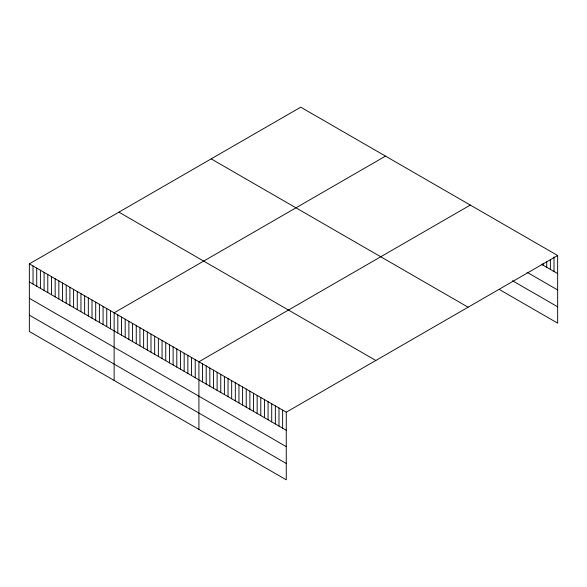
<?xml version="1.0" encoding="UTF-8"?>
<svg xmlns="http://www.w3.org/2000/svg" width="587" height="587" viewBox="0 0 587 587"><rect width="100%" height="100%" fill="white"/><g stroke="black" fill="none" stroke-linecap="round" stroke-linejoin="round"><path stroke-width="0.88" d="M557.65 255.506L286.265 412.184L286.265 479.828L29.35 331.494L29.35 263.857L300.735 107.172L557.65 255.506L557.65 323.144L499.412 289.523M385.512 156.12L114.135 312.805L114.135 380.449M470.297 205.068L198.92 361.753L198.92 429.398M541.632 264.348L557.65 273.601M527.075 272.295L557.65 289.949M512.517 280.74L557.65 306.796M211.173 158.879L468.096 307.206M118.904 212.149L375.827 360.477M29.35 263.857L286.265 412.184M29.35 281.951L286.265 430.278M29.35 298.299L286.265 446.626M29.35 315.146L286.265 463.473M554.011 257.018L554.011 271.495M550.371 259.447L550.371 269.396M546.732 261.868L546.732 267.29M543.092 263.38L543.092 265.192M282.626 410.086L282.626 428.18M278.986 407.98L278.986 426.074M275.347 405.881L275.347 423.975M271.708 403.775L271.708 421.87M268.068 401.677L268.068 419.771M264.429 399.578L264.429 417.673M260.789 397.472L260.789 415.567M257.15 395.374L257.15 413.468M253.511 393.275L253.511 411.37M249.871 391.169L249.871 409.264M246.232 389.071L246.232 407.165M242.592 386.965L242.592 405.059M238.953 384.867L238.953 402.961M235.314 382.768L235.314 400.862M231.674 380.662L231.674 398.756M228.035 378.564L228.035 396.658M224.395 376.458L224.395 394.552M220.756 374.359L220.756 392.454M217.117 372.261L217.117 390.355M213.477 370.155L213.477 388.249M209.838 368.056L209.838 386.151M206.198 365.95L206.198 384.052M202.559 363.852L202.559 381.946M195.229 359.626L195.229 377.72M191.545 357.498L191.545 375.592M187.855 355.37L187.855 373.464M184.171 353.242L184.171 371.336M180.488 351.107L180.488 369.201M176.797 348.979L176.797 367.073M173.114 346.851L173.114 364.945M169.43 344.723L169.43 362.817M165.739 342.595L165.739 360.689M162.056 340.467L162.056 358.562M158.365 338.339L158.365 356.434M154.682 336.212L154.682 354.306M150.998 334.084L150.998 352.178M147.308 331.956L147.308 350.05M143.624 329.828L143.624 347.922M139.933 327.7L139.933 345.794M136.25 325.572L136.25 343.666M132.567 323.444L132.567 341.539M128.876 321.316L128.876 339.411M125.192 319.189L125.192 337.283M121.509 317.061L121.509 335.155M117.818 314.933L117.818 333.027M110.444 310.677L110.444 328.771M106.761 308.549L106.761 326.643M103.077 306.414L103.077 324.516M99.386 304.286L99.386 322.38M95.703 302.158L95.703 320.253M92.012 300.03L92.012 318.125M88.329 297.903L88.329 315.997M84.645 295.775L84.645 313.869M80.955 293.647L80.955 311.741M77.271 291.519L77.271 309.613M73.588 289.391L73.588 307.485M69.897 287.263L69.897 305.357M66.214 285.135L66.214 303.23M62.523 283.007L62.523 301.102M58.839 280.88L58.839 298.974M55.156 278.752L55.156 296.846M51.465 276.624L51.465 294.718M47.782 274.496L47.782 292.59M44.098 272.368L44.098 290.462M40.408 270.24L40.408 288.334M36.724 268.112L36.724 286.207M33.033 265.984L33.033 284.079"/></g></svg>
